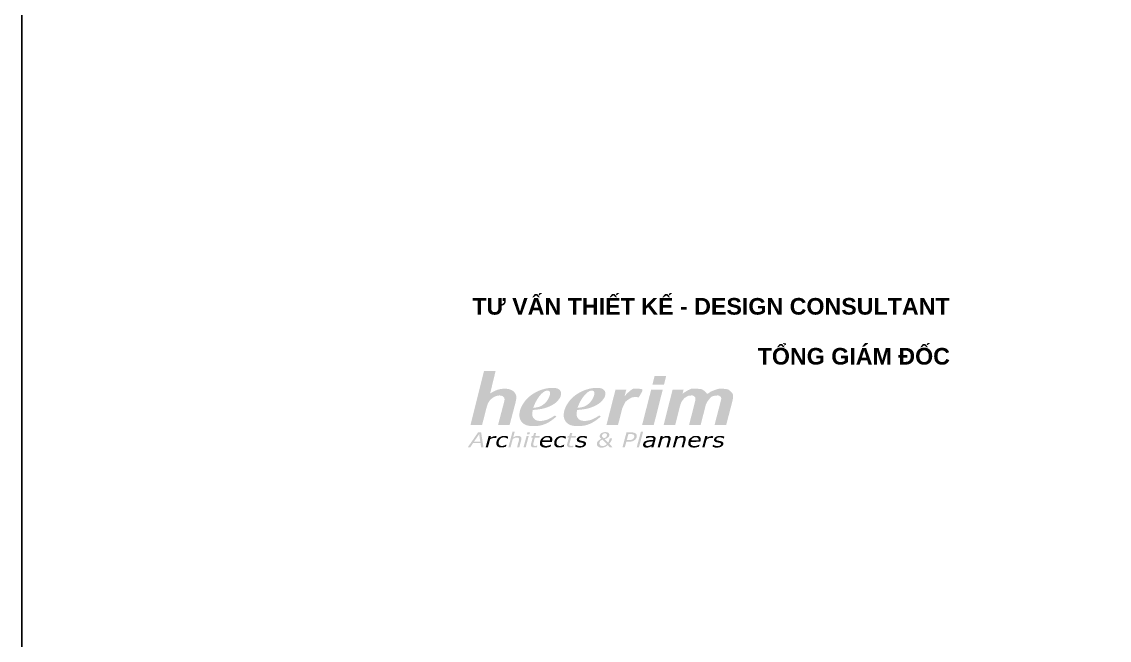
# Model space of a CAD drawing. Header units: millimetres. Extents: x 0 to 2525, y 0 to 595.
# Drawn here: x 854.7 to 1116.3, y 148.8 to 297.6 of the extents above; entities that cross this region are included whole.
import ezdxf
from ezdxf.enums import TextEntityAlignment as Align

# ---------------------------------------------------------------- set-up
doc = ezdxf.new("R2010")
doc.units = ezdxf.units.MM
doc.header["$MEASUREMENT"] = 0
doc.layers.get('0').update_dxf_attribs({"color": 8})
for name, color, linetype in [('LINE1', 7, 'Continuous'), ('TABLE', 9, 'Continuous'), ('TABLE1', 9, 'Continuous')]:
    doc.layers.add(name, color=color, linetype=linetype)
doc.styles.get("Standard").update_dxf_attribs({"font": 'arialbd.ttf'})

# ---------------------------------------------------------------- blocks, each defined once
blk = doc.blocks.new('Hr LOGO')
at = {"layer": 'TABLE'}
h = blk.add_hatch(color=256, dxfattribs=at)
edge = h.paths.add_edge_path()
edge.add_spline(control_points=[(21.1, 42.2), (21.1, 42.2), (21.1, 42.2), (21.1, 42.2), (16.9, 25.8), (16.9, 25.8), (16.9, 25.8), (3.4, 25.8), (3.4, 25.8), (3.4, 25.8), (19.2, 89), (19.2, 89), (19.2, 89), (32.7, 89), (32.7, 89), (32.7, 89), (26.3, 62.6), (26.3, 62.6), (29.4, 64.6), (32.2, 66), (34.9, 66.9), (37.6, 67.8), (40.5, 68.2), (43.6, 68.2), (47.7, 68.2), (50.9, 67.3), (53.3, 65.3), (55.7, 63.4), (56.9, 60.8), (56.9, 57.7), (56.8, 56.1), (56.3, 53.5), (55.4, 50), (55.4, 50), (49, 25.8), (49, 25.8), (49, 25.8), (35.5, 25.8), (35.5, 25.8), (35.5, 25.8), (42, 50.5), (42, 50.5), (42.7, 53.1), (43.1, 54.9), (43.1, 55.6), (43.1, 57), (42.6, 58.1), (41.5, 59), (40.5, 59.8), (39, 60.3), (37.2, 60.3), (34.9, 60.3), (32.6, 59.6), (30.5, 58.3), (27.7, 56.6), (25.6, 54.5), (24.2, 52), (23.4, 50.6), (22.4, 47.4), (21.1, 42.2)], knot_values=[0, 0, 0, 0, 0.00005, 0.0001, 1, 1, 1, 2, 2, 2, 3, 3, 3, 4, 4, 4, 5, 5, 5, 6, 6, 6, 7, 7, 7, 8, 8, 8, 9, 9, 9, 10, 10, 10, 11, 11, 11, 12, 12, 12, 13, 13, 13, 14, 14, 14, 15, 15, 15, 16, 16, 16, 17, 17, 17, 18, 18, 18, 19, 19, 19, 19], degree=3, periodic=0)
h = blk.add_hatch(color=256, dxfattribs=at)
edge = h.paths.add_edge_path()
edge.add_spline(control_points=[(229.1, 72.8), (229.1, 72.8), (229.1, 72.8), (229.1, 72.8), (229.1, 72.8), (215.6, 72.8), (215.6, 72.8), (215.6, 72.8), (218.2, 83), (218.2, 83), (218.2, 83), (231.7, 83), (231.7, 83), (231.7, 83), (229.1, 72.8)], knot_values=[0, 0, 0, 0, 0.00005, 0.0001, 1, 1, 1, 2, 2, 2, 3, 3, 3, 4, 4, 4, 4], degree=3, periodic=0)
edge = h.paths.add_edge_path()
edge.add_spline(control_points=[(217.2, 25.8), (217.2, 25.8), (217.2, 25.8), (217.2, 25.8), (217.2, 25.8), (203.6, 25.8), (203.6, 25.8), (203.6, 25.8), (214.2, 67.2), (214.2, 67.2), (214.2, 67.2), (227.7, 67.2), (227.7, 67.2), (227.7, 67.2), (217.2, 25.8)], knot_values=[0, 0, 0, 0, 0.00005, 0.0001, 1, 1, 1, 2, 2, 2, 3, 3, 3, 4, 4, 4, 4], degree=3, periodic=0)
h = blk.add_hatch(color=256, dxfattribs=at)
edge = h.paths.add_edge_path(flags=16)
edge.add_spline(control_points=[(93.1, 66), (93.1, 66), (93.1, 66), (91.3, 66), (89.2, 65), (86.9, 62.9), (82.8, 59.1), (79.3, 53.4), (76.5, 45.8), (79.9, 46.2), (82.5, 46.7), (84.3, 47.4), (86.1, 48.1), (87.9, 49.3), (89.7, 50.8), (91.5, 52.3), (93, 54.3), (94.3, 56.7), (95.6, 59), (96.2, 61.2), (96.2, 63.2), (96.2, 64.1), (95.9, 64.8), (95.3, 65.3), (94.8, 65.8), (94, 66), (93.1, 66)], knot_values=[0, 0, 0, 0, 0.00005, 0.0001, 1, 1, 1, 2, 2, 2, 3, 3, 3, 4, 4, 4, 5, 5, 5, 6, 6, 6, 7, 7, 7, 8, 8, 8, 8], degree=3, periodic=0)
edge = h.paths.add_edge_path()
edge.add_spline(control_points=[(87.2, 44.8), (87.2, 44.8), (87.2, 44.8), (84.4, 44.2), (80.7, 43.7), (76, 43.4), (75.7, 41.4), (75.5, 39.7), (75.5, 38.4), (75.5, 36), (76.3, 34.2), (78, 32.7), (79.6, 31.3), (81.8, 30.6), (84.6, 30.6), (87.3, 30.6), (89.9, 31.1), (92.6, 32), (95.3, 33), (98.4, 34.6), (101.9, 37), (101.9, 37), (103.6, 35.8), (103.6, 35.8), (99.3, 31.8), (95, 28.9), (90.9, 27.2), (86.8, 25.4), (82.2, 24.5), (77.2, 24.5), (70.9, 24.5), (66.5, 25.8), (64.1, 28.3), (61.7, 30.8), (60.4, 33.7), (60.4, 36.9), (60.4, 42.1), (62.2, 47.2), (65.9, 52.3), (69.5, 57.4), (74.4, 61.5), (80.6, 64.6), (86.9, 67.7), (93.2, 69.2), (99.4, 69.2), (102.6, 69.2), (105, 68.6), (106.7, 67.4), (108.3, 66.1), (109.1, 64.5), (109.1, 62.6), (109.1, 60.4), (108.3, 58.1), (106.7, 56), (104.5, 53), (101.7, 50.7), (98.4, 48.9), (95, 47.1), (91.3, 45.7), (87.2, 44.8)], knot_values=[0, 0, 0, 0, 0.00005, 0.0001, 1, 1, 1, 2, 2, 2, 3, 3, 3, 4, 4, 4, 5, 5, 5, 6, 6, 6, 7, 7, 7, 8, 8, 8, 9, 9, 9, 10, 10, 10, 11, 11, 11, 12, 12, 12, 13, 13, 13, 14, 14, 14, 15, 15, 15, 16, 16, 16, 17, 17, 17, 18, 18, 18, 19, 19, 19, 19], degree=3, periodic=0)
h = blk.add_hatch(color=256, dxfattribs=at)
edge = h.paths.add_edge_path(flags=16)
edge.add_spline(control_points=[(144.8, 66), (144.8, 66), (144.8, 66), (143, 66), (141, 65), (138.7, 62.9), (134.5, 59.1), (131, 53.4), (128.2, 45.8), (131.6, 46.2), (134.2, 46.7), (136, 47.4), (137.9, 48.1), (139.7, 49.3), (141.4, 50.8), (143.2, 52.3), (144.7, 54.3), (146, 56.7), (147.3, 59), (148, 61.2), (148, 63.2), (148, 64.1), (147.7, 64.8), (147.1, 65.3), (146.5, 65.8), (145.7, 66), (144.8, 66)], knot_values=[0, 0, 0, 0, 0.00005, 0.0001, 1, 1, 1, 2, 2, 2, 3, 3, 3, 4, 4, 4, 5, 5, 5, 6, 6, 6, 7, 7, 7, 8, 8, 8, 8], degree=3, periodic=0)
edge = h.paths.add_edge_path()
edge.add_spline(control_points=[(138.9, 44.8), (138.9, 44.8), (138.9, 44.8), (136.1, 44.2), (132.4, 43.7), (127.7, 43.4), (127.4, 41.4), (127.2, 39.7), (127.2, 38.4), (127.2, 36), (128, 34.2), (129.7, 32.7), (131.3, 31.3), (133.5, 30.6), (136.3, 30.6), (139, 30.6), (141.7, 31.1), (144.3, 32), (147, 33), (150.1, 34.6), (153.7, 37), (153.7, 37), (155.4, 35.8), (155.4, 35.8), (151, 31.8), (146.7, 28.9), (142.6, 27.2), (138.5, 25.4), (133.9, 24.5), (128.9, 24.5), (122.6, 24.5), (118.2, 25.8), (115.8, 28.3), (113.4, 30.8), (112.1, 33.7), (112.1, 36.9), (112.1, 42.1), (114, 47.2), (117.6, 52.3), (121.2, 57.4), (126.1, 61.5), (132.4, 64.6), (138.6, 67.7), (144.9, 69.2), (151.2, 69.2), (154.3, 69.2), (156.7, 68.6), (158.4, 67.4), (160, 66.1), (160.8, 64.5), (160.8, 62.6), (160.8, 60.4), (160, 58.1), (158.4, 56), (156.2, 53), (153.5, 50.7), (150.1, 48.9), (146.8, 47.1), (143, 45.7), (138.9, 44.8)], knot_values=[0, 0, 0, 0, 0.00005, 0.0001, 1, 1, 1, 2, 2, 2, 3, 3, 3, 4, 4, 4, 5, 5, 5, 6, 6, 6, 7, 7, 7, 8, 8, 8, 9, 9, 9, 10, 10, 10, 11, 11, 11, 12, 12, 12, 13, 13, 13, 14, 14, 14, 15, 15, 15, 16, 16, 16, 17, 17, 17, 18, 18, 18, 19, 19, 19, 19], degree=3, periodic=0)
h = blk.add_hatch(color=256, dxfattribs=at)
edge = h.paths.add_edge_path()
edge.add_spline(control_points=[(183.2, 59.4), (183.2, 59.4), (183.2, 59.4), (183.2, 59.4), (188, 65.3), (193.1, 68.2), (198.6, 68.2), (200.5, 68.2), (202.6, 67.8), (204.9, 67), (204.9, 67), (199.6, 57.9), (199.6, 57.9), (198.4, 58.3), (197.1, 58.5), (195.7, 58.5), (193.3, 58.5), (191, 57.7), (188.5, 56.3), (186.1, 54.8), (184.2, 52.9), (182.9, 50.4), (181.5, 48), (180.1, 44.1), (178.8, 38.8), (178.8, 38.8), (175.5, 25.8), (175.5, 25.8), (175.5, 25.8), (162, 25.8), (162, 25.8), (162, 25.8), (172.6, 67.2), (172.6, 67.2), (172.6, 67.2), (185.2, 67.2), (185.2, 67.2), (185.2, 67.2), (183.2, 59.4)], knot_values=[0, 0, 0, 0, 0.00005, 0.0001, 1, 1, 1, 2, 2, 2, 3, 3, 3, 4, 4, 4, 5, 5, 5, 6, 6, 6, 7, 7, 7, 8, 8, 8, 9, 9, 9, 10, 10, 10, 11, 11, 11, 12, 12, 12, 12], degree=3, periodic=0)
h = blk.add_hatch(color=256, dxfattribs=at)
edge = h.paths.add_edge_path()
edge.add_spline(control_points=[(273.3, 67.6), (273.3, 67.6), (273.3, 67.6), (275.4, 66.3), (277.4, 65), (278.7, 63.2), (279.3, 60.9), (281, 63), (283.5, 64.7), (286.8, 66.1), (290.1, 67.5), (293.5, 68.2), (297, 68.2), (301, 68.2), (304.1, 67.3), (306.4, 65.6), (308.6, 63.8), (309.7, 61.4), (309.7, 58.5), (309.7, 57.1), (309.2, 54.6), (308.3, 51.1), (308.3, 51.1), (301.7, 25.8), (301.7, 25.8), (301.7, 25.8), (288.1, 25.8), (288.1, 25.8), (288.1, 25.8), (294.7, 51.1), (294.7, 51.1), (295.5, 54.3), (295.9, 56.1), (296, 56.5), (296, 57.7), (295.5, 58.6), (294.7, 59.2), (293.8, 59.9), (292.6, 60.3), (290.9, 60.3), (287.5, 60.3), (284.4, 58.8), (281.7, 55.8), (279.7, 53.7), (278.1, 50), (276.7, 44.6), (276.7, 44.6), (271.9, 25.8), (271.9, 25.8), (271.9, 25.8), (258.4, 25.8), (258.4, 25.8), (258.4, 25.8), (264.8, 50.9), (264.8, 50.9), (265.5, 53.8), (265.9, 55.6), (265.9, 56.5), (265.9, 57.6), (265.4, 58.5), (264.5, 59.2), (263.6, 59.9), (262.4, 60.3), (260.8, 60.3), (259.3, 60.3), (257.7, 59.9), (256.2, 59.2), (254.6, 58.4), (253.2, 57.4), (252, 56.1), (250.8, 54.9), (249.8, 53.2), (248.9, 51.2), (248.5, 50.3), (247.9, 48.2), (247.1, 44.9), (247.1, 44.9), (242.2, 25.8), (242.2, 25.8), (242.2, 25.8), (228.7, 25.8), (228.7, 25.8), (228.7, 25.8), (239.2, 67.2), (239.2, 67.2), (239.2, 67.2), (252, 67.2), (252, 67.2), (252, 67.2), (250.8, 62.3), (250.8, 62.3), (255.8, 66.3), (261.1, 68.2), (266.6, 68.2), (270.4, 68.2), (273.3, 67.6)], knot_values=[0, 0, 0, 0, 0.00005, 0.0001, 1, 1, 1, 2, 2, 2, 3, 3, 3, 4, 4, 4, 5, 5, 5, 6, 6, 6, 7, 7, 7, 8, 8, 8, 9, 9, 9, 10, 10, 10, 11, 11, 11, 12, 12, 12, 13, 13, 13, 14, 14, 14, 15, 15, 15, 16, 16, 16, 17, 17, 17, 18, 18, 18, 19, 19, 19, 20, 20, 20, 21, 21, 21, 22, 22, 22, 23, 23, 23, 24, 24, 24, 25, 25, 25, 26, 26, 26, 27, 27, 27, 28, 28, 28, 29, 29, 29, 30, 30, 30, 31, 31, 31, 31], degree=3, periodic=0)
h = blk.add_hatch(color=256, dxfattribs=at)
edge = h.paths.add_edge_path(flags=16)
edge.add_spline(control_points=[(14.8, 6.6), (14.8, 6.6), (14.8, 6.6), (14.8, 6.6), (14.8, 6.6), (13.5, 15.2), (13.5, 15.2), (13.5, 15.2), (7.6, 6.6), (7.6, 6.6), (7.6, 6.6), (14.8, 6.6)], knot_values=[0, 0, 0, 0, 0.00005, 0.0001, 1, 1, 1, 2, 2, 2, 3, 3, 3, 3], degree=3, periodic=0)
edge = h.paths.add_edge_path()
edge.add_spline(control_points=[(15.8, 17.2), (15.8, 17.2), (15.8, 17.2), (15.8, 17.2), (15.8, 17.2), (18.5, -0.2), (18.5, -0.2), (18.5, -0.2), (15.8, -0.2), (15.8, -0.2), (15.8, -0.2), (15.1, 4.7), (15.1, 4.7), (15.1, 4.7), (6.3, 4.7), (6.3, 4.7), (6.3, 4.7), (3, -0.2), (3, -0.2), (3, -0.2), (0.2, -0.2), (0.2, -0.2), (0.2, -0.2), (12.2, 17.2), (12.2, 17.2), (12.2, 17.2), (15.8, 17.2)], knot_values=[0, 0, 0, 0, 0.00005, 0.0001, 1, 1, 1, 2, 2, 2, 3, 3, 3, 4, 4, 4, 5, 5, 5, 6, 6, 6, 7, 7, 7, 8, 8, 8, 8], degree=3, periodic=0)
h = blk.add_hatch(color=256, dxfattribs=at)
edge = h.paths.add_edge_path()
edge.add_spline(control_points=[(32.3, 10.7), (32.3, 10.7), (32.3, 10.7), (31.9, 10.8), (31.6, 10.8), (31.1, 10.8), (30.3, 10.8), (29.4, 10.6), (28.6, 10.3), (27.7, 10), (26.9, 9.6), (26.2, 9.1), (26.2, 9.1), (23.7, -0.2), (23.7, -0.2), (23.7, -0.2), (21.1, -0.2), (21.1, -0.2), (21.1, -0.2), (24.6, 12.9), (24.6, 12.9), (24.6, 12.9), (27.2, 12.9), (27.2, 12.9), (27.2, 12.9), (26.7, 11), (26.7, 11), (27.9, 11.7), (28.9, 12.2), (29.7, 12.4), (30.6, 12.7), (31.4, 12.9), (32.2, 12.9), (32.6, 12.9), (32.9, 12.9), (33.1, 12.8), (33.3, 12.8), (33.6, 12.8), (34, 12.7), (34, 12.7), (33.4, 10.6), (33.4, 10.6), (33.4, 10.6), (33.3, 10.6), (33.3, 10.6), (32.9, 10.6), (32.6, 10.7), (32.3, 10.7)], knot_values=[0, 0, 0, 0, 0.00005, 0.0001, 1, 1, 1, 2, 2, 2, 3, 3, 3, 4, 4, 4, 5, 5, 5, 6, 6, 6, 7, 7, 7, 8, 8, 8, 9, 9, 9, 10, 10, 10, 11, 11, 11, 12, 12, 12, 13, 13, 13, 14, 14, 14, 15, 15, 15, 15], degree=3, periodic=0)
h = blk.add_hatch(color=256, dxfattribs=at)
edge = h.paths.add_edge_path()
edge.add_spline(control_points=[(44.8, 0.7), (44.8, 0.7), (44.8, 0.7), (44, 0.4), (43.2, 0.1), (42.3, -0.1), (41.4, -0.3), (40.6, -0.4), (39.6, -0.4), (38.7, -0.4), (37.8, -0.4), (37.1, -0.2), (36.4, 0), (35.7, 0.3), (35.2, 0.8), (34.6, 1.2), (34.2, 1.7), (33.9, 2.3), (33.6, 2.9), (33.5, 3.6), (33.5, 4.4), (33.5, 5.7), (33.7, 6.8), (34.2, 7.9), (34.6, 8.9), (35.2, 9.9), (36, 10.7), (36.8, 11.4), (37.8, 12), (39, 12.5), (40.1, 12.9), (41.4, 13.2), (42.7, 13.2), (43.6, 13.2), (44.4, 13.1), (45.2, 12.9), (46, 12.7), (46.7, 12.4), (47.3, 12.1), (47.3, 12.1), (46.8, 9.8), (46.8, 9.8), (46.8, 9.8), (46.6, 9.8), (46.6, 9.8), (46.4, 9.9), (46.2, 10), (45.9, 10.2), (45.6, 10.4), (45.3, 10.6), (45, 10.8), (44.6, 10.9), (44.2, 11.1), (43.7, 11.2), (43.3, 11.3), (42.7, 11.4), (42.2, 11.4), (40.4, 11.4), (39, 10.7), (37.9, 9.4), (36.7, 8.2), (36.2, 6.6), (36.2, 4.8), (36.2, 3.7), (36.5, 2.9), (37.2, 2.3), (37.8, 1.7), (38.8, 1.4), (40, 1.4), (40.6, 1.4), (41.1, 1.5), (41.7, 1.6), (42.3, 1.7), (42.8, 1.9), (43.2, 2.1), (43.6, 2.2), (44, 2.4), (44.4, 2.6), (44.8, 2.8), (45.1, 3), (45.2, 3.1), (45.2, 3.1), (45.4, 3.1), (45.4, 3.1), (45.4, 3.1), (44.8, 0.7), (44.8, 0.7)], knot_values=[0, 0, 0, 0, 0.00005, 0.0001, 1, 1, 1, 2, 2, 2, 3, 3, 3, 4, 4, 4, 5, 5, 5, 6, 6, 6, 7, 7, 7, 8, 8, 8, 9, 9, 9, 10, 10, 10, 11, 11, 11, 12, 12, 12, 13, 13, 13, 14, 14, 14, 15, 15, 15, 16, 16, 16, 17, 17, 17, 18, 18, 18, 19, 19, 19, 20, 20, 20, 21, 21, 21, 22, 22, 22, 23, 23, 23, 24, 24, 24, 25, 25, 25, 26, 26, 26, 27, 27, 27, 28, 28, 28, 28], degree=3, periodic=0)
h = blk.add_hatch(color=256, dxfattribs=at)
edge = h.paths.add_edge_path()
edge.add_spline(control_points=[(62.6, 8.3), (62.6, 8.3), (62.6, 8.3), (62.6, 8.3), (60.3, -0.2), (60.3, -0.2), (60.3, -0.2), (57.7, -0.2), (57.7, -0.2), (57.7, -0.2), (59.7, 7.3), (59.7, 7.3), (59.9, 7.7), (59.9, 8), (60, 8.4), (60.1, 8.6), (60.1, 9), (60.1, 9.3), (60.1, 9.9), (59.9, 10.4), (59.5, 10.8), (59.1, 11.1), (58.5, 11.2), (57.5, 11.2), (56.8, 11.2), (56, 11.1), (55.2, 10.8), (54.3, 10.4), (53.5, 10), (52.7, 9.6), (52.7, 9.6), (50.1, -0.2), (50.1, -0.2), (50.1, -0.2), (47.6, -0.2), (47.6, -0.2), (47.6, -0.2), (52.4, 18), (52.4, 18), (52.4, 18), (55, 18), (55, 18), (55, 18), (53.2, 11.4), (53.2, 11.4), (54.2, 12), (55.1, 12.5), (56, 12.8), (56.8, 13.1), (57.7, 13.2), (58.6, 13.2), (59.9, 13.2), (61, 13), (61.7, 12.4), (62.5, 11.8), (62.8, 11), (62.8, 9.9), (62.8, 9.7), (62.8, 9.5), (62.7, 9.1), (62.7, 8.8), (62.7, 8.6), (62.6, 8.3)], knot_values=[0, 0, 0, 0, 0.00005, 0.0001, 1, 1, 1, 2, 2, 2, 3, 3, 3, 4, 4, 4, 5, 5, 5, 6, 6, 6, 7, 7, 7, 8, 8, 8, 9, 9, 9, 10, 10, 10, 11, 11, 11, 12, 12, 12, 13, 13, 13, 14, 14, 14, 15, 15, 15, 16, 16, 16, 17, 17, 17, 18, 18, 18, 19, 19, 19, 20, 20, 20, 20], degree=3, periodic=0)
h = blk.add_hatch(color=256, dxfattribs=at)
edge = h.paths.add_edge_path()
edge.add_spline(control_points=[(69.2, 15), (69.2, 15), (69.2, 15), (69.2, 15), (69.8, 17.3), (69.8, 17.3), (69.8, 17.3), (72.7, 17.3), (72.7, 17.3), (72.7, 17.3), (72.1, 15), (72.1, 15), (72.1, 15), (69.2, 15), (69.2, 15)], knot_values=[0, 0, 0, 0, 0.00005, 0.0001, 1, 1, 1, 2, 2, 2, 3, 3, 3, 4, 4, 4, 4], degree=3, periodic=0)
edge = h.paths.add_edge_path()
edge.add_spline(control_points=[(65.2, -0.2), (65.2, -0.2), (65.2, -0.2), (65.2, -0.2), (68.8, 12.9), (68.8, 12.9), (68.8, 12.9), (71.3, 12.9), (71.3, 12.9), (71.3, 12.9), (67.8, -0.2), (67.8, -0.2), (67.8, -0.2), (65.2, -0.2), (65.2, -0.2)], knot_values=[0, 0, 0, 0, 0.00005, 0.0001, 1, 1, 1, 2, 2, 2, 3, 3, 3, 4, 4, 4, 4], degree=3, periodic=0)
h = blk.add_hatch(color=256, dxfattribs=at)
edge = h.paths.add_edge_path()
edge.add_spline(control_points=[(74.1, 4.1), (74.1, 4.1), (74.1, 4.1), (74.1, 4.1), (76, 11.1), (76, 11.1), (76, 11.1), (74.3, 11.1), (74.3, 11.1), (74.3, 11.1), (74.7, 12.9), (74.7, 12.9), (74.7, 12.9), (76.5, 12.9), (76.5, 12.9), (76.5, 12.9), (77.5, 16.6), (77.5, 16.6), (77.5, 16.6), (80, 16.6), (80, 16.6), (80, 16.6), (79, 12.9), (79, 12.9), (79, 12.9), (84.3, 12.9), (84.3, 12.9), (84.3, 12.9), (83.8, 11.1), (83.8, 11.1), (83.8, 11.1), (78.5, 11.1), (78.5, 11.1), (78.5, 11.1), (76.9, 5.1), (76.9, 5.1), (76.8, 4.8), (76.8, 4.4), (76.7, 4.1), (76.6, 3.7), (76.6, 3.3), (76.6, 3.1), (76.6, 2.5), (76.7, 2.1), (77.1, 1.8), (77.4, 1.6), (78, 1.4), (78.9, 1.4), (79.3, 1.4), (79.7, 1.5), (80.2, 1.6), (80.8, 1.7), (81.1, 1.8), (81.3, 1.8), (81.3, 1.8), (81.4, 1.8), (81.4, 1.8), (81.4, 1.8), (80.9, -0.1), (80.9, -0.1), (80.4, -0.2), (79.9, -0.2), (79.3, -0.3), (78.8, -0.4), (78.2, -0.4), (77.8, -0.4), (76.5, -0.4), (75.6, -0.2), (74.9, 0.3), (74.2, 0.8), (73.9, 1.5), (73.9, 2.5), (73.9, 2.8), (73.9, 3), (73.9, 3.3), (74, 3.5), (74, 3.8), (74.1, 4.1)], knot_values=[0, 0, 0, 0, 0.00005, 0.0001, 1, 1, 1, 2, 2, 2, 3, 3, 3, 4, 4, 4, 5, 5, 5, 6, 6, 6, 7, 7, 7, 8, 8, 8, 9, 9, 9, 10, 10, 10, 11, 11, 11, 12, 12, 12, 13, 13, 13, 14, 14, 14, 15, 15, 15, 16, 16, 16, 17, 17, 17, 18, 18, 18, 19, 19, 19, 20, 20, 20, 21, 21, 21, 22, 22, 22, 23, 23, 23, 24, 24, 24, 25, 25, 25, 25], degree=3, periodic=0)
h = blk.add_hatch(color=256, dxfattribs=at)
edge = h.paths.add_edge_path(flags=16)
edge.add_spline(control_points=[(89.5, 10.5), (89.5, 10.5), (89.5, 10.5), (88.5, 9.8), (87.9, 8.9), (87.5, 7.8), (87.5, 7.8), (96.2, 7.8), (96.2, 7.8), (96.3, 8), (96.3, 8.2), (96.3, 8.4), (96.3, 8.5), (96.3, 8.7), (96.3, 8.9), (96.3, 9.7), (96.1, 10.3), (95.6, 10.8), (95, 11.3), (94.2, 11.5), (93, 11.5), (91.7, 11.5), (90.5, 11.2), (89.5, 10.5)], knot_values=[0, 0, 0, 0, 0.00005, 0.0001, 1, 1, 1, 2, 2, 2, 3, 3, 3, 4, 4, 4, 5, 5, 5, 6, 6, 6, 7, 7, 7, 7], degree=3, periodic=0)
edge = h.paths.add_edge_path()
edge.add_spline(control_points=[(97.5, 12.1), (97.5, 12.1), (97.5, 12.1), (98.4, 11.4), (98.8, 10.4), (98.8, 9), (98.8, 8.8), (98.8, 8.4), (98.7, 7.9), (98.7, 7.4), (98.5, 6.8), (98.4, 6.2), (98.4, 6.2), (87.1, 6.2), (87.1, 6.2), (87.1, 5.9), (87, 5.7), (87, 5.5), (87, 5.3), (87, 5.1), (87, 4.9), (87, 3.8), (87.4, 2.9), (88.2, 2.3), (88.9, 1.7), (90.1, 1.4), (91.5, 1.4), (92.5, 1.4), (93.5, 1.5), (94.6, 1.9), (95.6, 2.2), (96.5, 2.6), (97.2, 3), (97.2, 3), (97.4, 3), (97.4, 3), (97.4, 3), (96.8, 0.6), (96.8, 0.6), (96.4, 0.5), (96, 0.3), (95.6, 0.2), (95.2, 0.1), (94.8, 0), (94.2, -0.1), (93.6, -0.2), (93.2, -0.3), (92.7, -0.4), (92.3, -0.4), (91.7, -0.5), (91.1, -0.5), (89, -0.5), (87.3, -0.1), (86.1, 0.8), (84.9, 1.6), (84.3, 2.9), (84.3, 4.5), (84.3, 6.9), (85.2, 9), (87, 10.7), (88.7, 12.4), (90.9, 13.2), (93.5, 13.2), (95.2, 13.2), (96.6, 12.9), (97.5, 12.1)], knot_values=[0, 0, 0, 0, 0.00005, 0.0001, 1, 1, 1, 2, 2, 2, 3, 3, 3, 4, 4, 4, 5, 5, 5, 6, 6, 6, 7, 7, 7, 8, 8, 8, 9, 9, 9, 10, 10, 10, 11, 11, 11, 12, 12, 12, 13, 13, 13, 14, 14, 14, 15, 15, 15, 16, 16, 16, 17, 17, 17, 18, 18, 18, 19, 19, 19, 20, 20, 20, 21, 21, 21, 21], degree=3, periodic=0)
h = blk.add_hatch(color=256, dxfattribs=at)
edge = h.paths.add_edge_path()
edge.add_spline(control_points=[(112.3, 0.7), (112.3, 0.7), (112.3, 0.7), (111.5, 0.4), (110.7, 0.1), (109.8, -0.1), (108.9, -0.3), (108, -0.4), (107.1, -0.4), (106.2, -0.4), (105.3, -0.4), (104.6, -0.2), (103.8, 0), (103.2, 0.3), (102.6, 0.8), (102.1, 1.2), (101.7, 1.7), (101.4, 2.3), (101.1, 2.9), (101, 3.6), (101, 4.4), (101, 5.7), (101.2, 6.8), (101.6, 7.9), (102.1, 8.9), (102.7, 9.9), (103.5, 10.7), (104.3, 11.4), (105.3, 12), (106.4, 12.5), (107.6, 12.9), (108.9, 13.2), (110.2, 13.2), (111.1, 13.2), (111.9, 13.1), (112.7, 12.9), (113.5, 12.7), (114.2, 12.4), (114.8, 12.1), (114.8, 12.1), (114.2, 9.8), (114.2, 9.8), (114.2, 9.8), (114.1, 9.8), (114.1, 9.8), (113.9, 9.9), (113.7, 10), (113.4, 10.2), (113.1, 10.4), (112.8, 10.6), (112.4, 10.8), (112.1, 10.9), (111.6, 11.1), (111.2, 11.2), (110.7, 11.3), (110.2, 11.4), (109.6, 11.4), (107.9, 11.4), (106.5, 10.7), (105.3, 9.4), (104.2, 8.2), (103.7, 6.6), (103.7, 4.8), (103.7, 3.7), (104, 2.9), (104.7, 2.3), (105.3, 1.7), (106.3, 1.4), (107.5, 1.4), (108, 1.4), (108.6, 1.5), (109.2, 1.6), (109.7, 1.7), (110.2, 1.9), (110.6, 2.1), (111.1, 2.2), (111.5, 2.4), (111.9, 2.6), (112.3, 2.8), (112.5, 3), (112.7, 3.1), (112.7, 3.1), (112.8, 3.1), (112.8, 3.1), (112.8, 3.1), (112.3, 0.7), (112.3, 0.7)], knot_values=[0, 0, 0, 0, 0.00005, 0.0001, 1, 1, 1, 2, 2, 2, 3, 3, 3, 4, 4, 4, 5, 5, 5, 6, 6, 6, 7, 7, 7, 8, 8, 8, 9, 9, 9, 10, 10, 10, 11, 11, 11, 12, 12, 12, 13, 13, 13, 14, 14, 14, 15, 15, 15, 16, 16, 16, 17, 17, 17, 18, 18, 18, 19, 19, 19, 20, 20, 20, 21, 21, 21, 22, 22, 22, 23, 23, 23, 24, 24, 24, 25, 25, 25, 26, 26, 26, 27, 27, 27, 28, 28, 28, 28], degree=3, periodic=0)
h = blk.add_hatch(color=256, dxfattribs=at)
edge = h.paths.add_edge_path()
edge.add_spline(control_points=[(116.3, 4.1), (116.3, 4.1), (116.3, 4.1), (116.3, 4.1), (118.2, 11.1), (118.2, 11.1), (118.2, 11.1), (116.4, 11.1), (116.4, 11.1), (116.4, 11.1), (116.9, 12.9), (116.9, 12.9), (116.9, 12.9), (118.6, 12.9), (118.6, 12.9), (118.6, 12.9), (119.6, 16.6), (119.6, 16.6), (119.6, 16.6), (122.2, 16.6), (122.2, 16.6), (122.2, 16.6), (121.2, 12.9), (121.2, 12.9), (121.2, 12.9), (126.5, 12.9), (126.5, 12.9), (126.5, 12.9), (126, 11.1), (126, 11.1), (126, 11.1), (120.7, 11.1), (120.7, 11.1), (120.7, 11.1), (119.1, 5.1), (119.1, 5.1), (119, 4.8), (118.9, 4.4), (118.8, 4.1), (118.8, 3.7), (118.7, 3.3), (118.7, 3.1), (118.7, 2.5), (118.9, 2.1), (119.2, 1.8), (119.6, 1.6), (120.2, 1.4), (121.1, 1.4), (121.5, 1.4), (121.9, 1.5), (122.4, 1.6), (122.9, 1.7), (123.3, 1.8), (123.4, 1.8), (123.4, 1.8), (123.6, 1.8), (123.6, 1.8), (123.6, 1.8), (123.1, -0.1), (123.1, -0.1), (122.6, -0.2), (122.1, -0.2), (121.5, -0.3), (120.9, -0.4), (120.4, -0.4), (120, -0.4), (118.7, -0.4), (117.7, -0.2), (117.1, 0.3), (116.4, 0.8), (116, 1.5), (116, 2.5), (116, 2.8), (116.1, 3), (116.1, 3.3), (116.1, 3.5), (116.2, 3.8), (116.3, 4.1)], knot_values=[0, 0, 0, 0, 0.00005, 0.0001, 1, 1, 1, 2, 2, 2, 3, 3, 3, 4, 4, 4, 5, 5, 5, 6, 6, 6, 7, 7, 7, 8, 8, 8, 9, 9, 9, 10, 10, 10, 11, 11, 11, 12, 12, 12, 13, 13, 13, 14, 14, 14, 15, 15, 15, 16, 16, 16, 17, 17, 17, 18, 18, 18, 19, 19, 19, 20, 20, 20, 21, 21, 21, 22, 22, 22, 23, 23, 23, 24, 24, 24, 25, 25, 25, 25], degree=3, periodic=0)
h = blk.add_hatch(color=256, dxfattribs=at)
edge = h.paths.add_edge_path()
edge.add_spline(control_points=[(139.4, 12.2), (139.4, 12.2), (139.4, 12.2), (139.4, 12.2), (138.8, 9.9), (138.8, 9.9), (138.8, 9.9), (138.7, 9.9), (138.7, 9.9), (138.6, 10), (138.3, 10.2), (138, 10.3), (137.7, 10.5), (137.4, 10.7), (136.9, 10.9), (136.5, 11), (136.1, 11.2), (135.5, 11.3), (135, 11.4), (134.5, 11.4), (133.9, 11.4), (132.8, 11.4), (131.8, 11.2), (131.1, 10.8), (130.4, 10.4), (130.1, 9.8), (130.1, 9.1), (130.1, 8.7), (130.2, 8.4), (130.6, 8.2), (130.9, 7.9), (131.4, 7.7), (132.2, 7.5), (132.6, 7.4), (133.1, 7.4), (133.6, 7.3), (134.1, 7.2), (134.5, 7.1), (135, 7), (136, 6.8), (136.8, 6.4), (137.4, 6), (137.9, 5.5), (138.2, 4.9), (138.2, 4.2), (138.2, 3.6), (138, 3), (137.7, 2.4), (137.3, 1.8), (136.9, 1.3), (136.2, 0.9), (135.6, 0.5), (134.8, 0.1), (133.9, -0.1), (133, -0.4), (131.9, -0.5), (130.8, -0.5), (129.7, -0.5), (128.6, -0.4), (127.7, -0.1), (126.9, 0.1), (126.1, 0.4), (125.5, 0.7), (125.5, 0.7), (126.1, 3), (126.1, 3), (126.1, 3), (126.2, 3), (126.2, 3), (126.4, 2.9), (126.7, 2.7), (126.9, 2.5), (127.3, 2.3), (127.6, 2.1), (128.1, 1.9), (128.5, 1.7), (129, 1.6), (129.6, 1.5), (130.1, 1.3), (130.7, 1.3), (131.3, 1.3), (132.6, 1.3), (133.6, 1.5), (134.4, 1.9), (135.1, 2.3), (135.4, 2.9), (135.4, 3.7), (135.4, 4.1), (135.3, 4.4), (134.9, 4.6), (134.5, 4.9), (134, 5), (133.3, 5.2), (132.9, 5.2), (132.5, 5.3), (132, 5.4), (131.5, 5.5), (131, 5.6), (130.5, 5.7), (129.4, 6), (128.6, 6.3), (128.1, 6.8), (127.6, 7.3), (127.4, 7.9), (127.4, 8.6), (127.4, 9.2), (127.5, 9.8), (127.8, 10.3), (128.1, 10.8), (128.6, 11.3), (129.2, 11.8), (129.8, 12.2), (130.5, 12.5), (131.4, 12.8), (132.3, 13), (133.3, 13.2), (134.4, 13.2), (135.3, 13.2), (136.3, 13.1), (137.2, 12.9), (138.1, 12.7), (138.8, 12.5), (139.4, 12.2)], knot_values=[0, 0, 0, 0, 0.00005, 0.0001, 1, 1, 1, 2, 2, 2, 3, 3, 3, 4, 4, 4, 5, 5, 5, 6, 6, 6, 7, 7, 7, 8, 8, 8, 9, 9, 9, 10, 10, 10, 11, 11, 11, 12, 12, 12, 13, 13, 13, 14, 14, 14, 15, 15, 15, 16, 16, 16, 17, 17, 17, 18, 18, 18, 19, 19, 19, 20, 20, 20, 21, 21, 21, 22, 22, 22, 23, 23, 23, 24, 24, 24, 25, 25, 25, 26, 26, 26, 27, 27, 27, 28, 28, 28, 29, 29, 29, 30, 30, 30, 31, 31, 31, 32, 32, 32, 33, 33, 33, 34, 34, 34, 35, 35, 35, 36, 36, 36, 37, 37, 37, 38, 38, 38, 39, 39, 39, 40, 40, 40, 40], degree=3, periodic=0)
h = blk.add_hatch(color=256, dxfattribs=at)
edge = h.paths.add_edge_path(flags=16)
edge.add_spline(control_points=[(162.6, 14.2), (162.6, 14.2), (162.6, 14.2), (162.6, 14.8), (162.3, 15.3), (161.8, 15.7), (161.4, 16), (160.8, 16.2), (160.2, 16.2), (159.2, 16.2), (158.4, 15.9), (157.8, 15.3), (157.2, 14.7), (156.8, 14), (156.8, 13.2), (156.8, 12.8), (157, 12.3), (157.3, 11.9), (157.6, 11.5), (158.1, 11), (158.8, 10.4), (159.6, 10.6), (160.2, 10.9), (160.7, 11.1), (161.2, 11.4), (161.5, 11.7), (161.8, 12.1), (162.1, 12.4), (162.3, 12.7), (162.4, 13.1), (162.5, 13.5), (162.6, 13.8), (162.6, 14.2)], knot_values=[0, 0, 0, 0, 0.00005, 0.0001, 1, 1, 1, 2, 2, 2, 3, 3, 3, 4, 4, 4, 5, 5, 5, 6, 6, 6, 7, 7, 7, 8, 8, 8, 9, 9, 9, 10, 10, 10, 10], degree=3, periodic=0)
edge = h.paths.add_edge_path(flags=16)
edge.add_spline(control_points=[(153.8, 4.4), (153.8, 4.4), (153.8, 4.4), (153.8, 3.5), (154.1, 2.7), (154.7, 2.2), (155.4, 1.6), (156.3, 1.3), (157.5, 1.3), (158.4, 1.3), (159.2, 1.5), (160.1, 1.8), (160.9, 2.2), (161.8, 2.7), (162.5, 3.5), (162.5, 3.5), (157.3, 8.9), (157.3, 8.9), (157.1, 8.8), (156.7, 8.6), (156.3, 8.3), (155.8, 8), (155.4, 7.8), (155.1, 7.5), (154.7, 7.1), (154.4, 6.7), (154.2, 6.2), (153.9, 5.7), (153.8, 5.1), (153.8, 4.4)], knot_values=[0, 0, 0, 0, 0.00005, 0.0001, 1, 1, 1, 2, 2, 2, 3, 3, 3, 4, 4, 4, 5, 5, 5, 6, 6, 6, 7, 7, 7, 8, 8, 8, 9, 9, 9, 9], degree=3, periodic=0)
edge = h.paths.add_edge_path()
edge.add_spline(control_points=[(163.6, 2.4), (163.6, 2.4), (163.6, 2.4), (162.3, 1.3), (161.2, 0.6), (160, 0.1), (158.8, -0.3), (157.6, -0.6), (156.4, -0.6), (154.8, -0.6), (153.4, -0.2), (152.4, 0.6), (151.3, 1.4), (150.8, 2.4), (150.8, 3.6), (150.8, 4.5), (151, 5.2), (151.3, 5.8), (151.6, 6.4), (152, 7), (152.6, 7.5), (153.1, 8), (153.7, 8.4), (154.3, 8.8), (155, 9.2), (155.6, 9.5), (156.2, 9.7), (155.6, 10.2), (155.1, 10.6), (154.7, 11.2), (154.3, 11.7), (154.1, 12.3), (154.1, 12.9), (154.1, 13.5), (154.2, 14), (154.5, 14.5), (154.8, 15), (155.2, 15.6), (155.7, 16.1), (156.3, 16.5), (157, 16.9), (157.8, 17.1), (158.6, 17.4), (159.6, 17.6), (160.6, 17.6), (162.1, 17.6), (163.2, 17.3), (164.1, 16.7), (164.9, 16.1), (165.4, 15.3), (165.4, 14.3), (165.4, 14), (165.3, 13.6), (165.1, 13.1), (165, 12.7), (164.7, 12.2), (164.3, 11.8), (163.9, 11.3), (163.3, 10.9), (162.6, 10.5), (161.9, 10.1), (161, 9.8), (159.8, 9.5), (159.8, 9.5), (164, 5.2), (164, 5.2), (164.4, 5.9), (164.8, 6.6), (165.1, 7.6), (165.4, 8.5), (165.7, 9.4), (165.9, 10.4), (165.9, 10.4), (168.6, 10.4), (168.6, 10.4), (168.6, 10.4), (168.3, 9.3), (168.3, 9.3), (168.1, 8.4), (167.8, 7.5), (167.2, 6.6), (166.7, 5.7), (166, 4.8), (165.2, 4), (165.2, 4), (169.2, -0.2), (169.2, -0.2), (169.2, -0.2), (166, -0.2), (166, -0.2), (166, -0.2), (163.6, 2.4), (163.6, 2.4)], knot_values=[0, 0, 0, 0, 0.00005, 0.0001, 1, 1, 1, 2, 2, 2, 3, 3, 3, 4, 4, 4, 5, 5, 5, 6, 6, 6, 7, 7, 7, 8, 8, 8, 9, 9, 9, 10, 10, 10, 11, 11, 11, 12, 12, 12, 13, 13, 13, 14, 14, 14, 15, 15, 15, 16, 16, 16, 17, 17, 17, 18, 18, 18, 19, 19, 19, 20, 20, 20, 21, 21, 21, 22, 22, 22, 23, 23, 23, 24, 24, 24, 25, 25, 25, 26, 26, 26, 27, 27, 27, 28, 28, 28, 29, 29, 29, 30, 30, 30, 30], degree=3, periodic=0)
h = blk.add_hatch(color=256, dxfattribs=at)
edge = h.paths.add_edge_path(flags=16)
edge.add_spline(control_points=[(190.1, 8.3), (190.1, 8.3), (190.1, 8.3), (190.8, 8.5), (191.5, 8.7), (192.2, 9), (192.7, 9.3), (193.3, 9.8), (193.8, 10.3), (194.1, 10.8), (194.4, 11.4), (194.5, 12), (194.5, 12.6), (194.5, 13), (194.4, 13.4), (194.3, 13.7), (194.1, 14.1), (193.9, 14.4), (193.6, 14.6), (193.2, 14.8), (192.7, 15), (192.2, 15.1), (191.6, 15.2), (190.9, 15.3), (190.1, 15.3), (190.1, 15.3), (187.6, 15.3), (187.6, 15.3), (187.6, 15.3), (185.7, 8.3), (185.7, 8.3), (185.7, 8.3), (188.1, 8.3), (188.1, 8.3), (189.2, 8.3), (190.1, 8.3)], knot_values=[0, 0, 0, 0, 0.00005, 0.0001, 1, 1, 1, 2, 2, 2, 3, 3, 3, 4, 4, 4, 5, 5, 5, 6, 6, 6, 7, 7, 7, 8, 8, 8, 9, 9, 9, 10, 10, 10, 11, 11, 11, 11], degree=3, periodic=0)
edge = h.paths.add_edge_path()
edge.add_spline(control_points=[(190.7, 17.2), (190.7, 17.2), (190.7, 17.2), (190.7, 17.2), (191.9, 17.2), (193, 17.1), (193.8, 16.9), (194.6, 16.7), (195.2, 16.5), (195.8, 16.1), (196.3, 15.8), (196.7, 15.4), (197, 14.8), (197.3, 14.3), (197.4, 13.7), (197.4, 13), (197.4, 12.1), (197.2, 11.2), (196.7, 10.3), (196.2, 9.5), (195.5, 8.7), (194.7, 8.1), (193.8, 7.5), (192.9, 7.1), (191.8, 6.8), (190.8, 6.5), (189.6, 6.3), (188.1, 6.3), (188.1, 6.3), (185.2, 6.3), (185.2, 6.3), (185.2, 6.3), (183.4, -0.2), (183.4, -0.2), (183.4, -0.2), (180.7, -0.2), (180.7, -0.2), (180.7, -0.2), (185.4, 17.2), (185.4, 17.2), (185.4, 17.2), (190.7, 17.2)], knot_values=[0, 0, 0, 0, 0.00005, 0.0001, 1, 1, 1, 2, 2, 2, 3, 3, 3, 4, 4, 4, 5, 5, 5, 6, 6, 6, 7, 7, 7, 8, 8, 8, 9, 9, 9, 10, 10, 10, 11, 11, 11, 12, 12, 12, 13, 13, 13, 13], degree=3, periodic=0)
blk.add_hatch(color=256, dxfattribs=at).paths.add_polyline_path([(204.8, 18), (199.9, -0.2), (197.3, -0.2), (202.2, 18)])
h = blk.add_hatch(color=256, dxfattribs=at)
edge = h.paths.add_edge_path(flags=16)
edge.add_spline(control_points=[(207.7, 2.2), (207.7, 2.2), (207.7, 2.2), (208.1, 1.9), (208.6, 1.6), (209.2, 1.4), (210.2, 1.4), (211, 1.4), (211.8, 1.6), (212.7, 1.9), (213.6, 2.2), (214.4, 2.6), (215.1, 3), (215.1, 3), (216.1, 6.7), (216.1, 6.7), (214.7, 6.6), (213.5, 6.5), (212.4, 6.4), (211.3, 6.3), (210.4, 6.1), (209.7, 5.8), (209, 5.6), (208.4, 5.2), (208, 4.8), (207.6, 4.3), (207.5, 3.8), (207.5, 3.2), (207.5, 2.6), (207.7, 2.2)], knot_values=[0, 0, 0, 0, 0.00005, 0.0001, 1, 1, 1, 2, 2, 2, 3, 3, 3, 4, 4, 4, 5, 5, 5, 6, 6, 6, 7, 7, 7, 8, 8, 8, 9, 9, 9, 9], degree=3, periodic=0)
edge = h.paths.add_edge_path()
edge.add_spline(control_points=[(214.6, 1.2), (214.6, 1.2), (214.6, 1.2), (214.6, 1.2), (214.4, 1.1), (214, 0.9), (213.6, 0.7), (213.2, 0.5), (212.8, 0.2), (212.3, 0.1), (211.9, -0.1), (211.4, -0.2), (210.8, -0.4), (210.2, -0.5), (209.5, -0.6), (208.8, -0.6), (207.6, -0.6), (206.6, -0.2), (205.9, 0.4), (205.1, 1), (204.7, 1.8), (204.7, 2.7), (204.7, 3.8), (205, 4.6), (205.5, 5.4), (206.1, 6.1), (206.8, 6.7), (207.9, 7.1), (208.9, 7.6), (210.1, 7.9), (211.6, 8.1), (213, 8.3), (214.7, 8.4), (216.5, 8.4), (216.6, 8.6), (216.6, 8.9), (216.7, 9), (216.7, 9.2), (216.7, 9.3), (216.7, 9.5), (216.7, 9.9), (216.7, 10.2), (216.5, 10.4), (216.3, 10.7), (216.1, 10.8), (215.8, 11), (215.4, 11.1), (215.1, 11.2), (214.6, 11.3), (214.2, 11.3), (213.8, 11.4), (213.2, 11.4), (212.5, 11.4), (211.6, 11.2), (210.6, 11), (209.6, 10.8), (208.8, 10.6), (208.2, 10.4), (208.2, 10.4), (208, 10.4), (208, 10.4), (208, 10.4), (208.5, 12.6), (208.5, 12.6), (209.1, 12.7), (209.8, 12.8), (210.8, 13), (211.8, 13.1), (212.8, 13.2), (213.7, 13.2), (215.6, 13.2), (217, 12.9), (218, 12.4), (218.9, 11.9), (219.4, 11.1), (219.4, 10), (219.4, 9.8), (219.4, 9.6), (219.3, 9.3), (219.3, 9.1), (219.2, 8.9), (219.2, 8.7), (219.2, 8.7), (216.8, -0.2), (216.8, -0.2), (216.8, -0.2), (214.2, -0.2), (214.2, -0.2), (214.2, -0.2), (214.6, 1.2)], knot_values=[0, 0, 0, 0, 0.00005, 0.0001, 1, 1, 1, 2, 2, 2, 3, 3, 3, 4, 4, 4, 5, 5, 5, 6, 6, 6, 7, 7, 7, 8, 8, 8, 9, 9, 9, 10, 10, 10, 11, 11, 11, 12, 12, 12, 13, 13, 13, 14, 14, 14, 15, 15, 15, 16, 16, 16, 17, 17, 17, 18, 18, 18, 19, 19, 19, 20, 20, 20, 21, 21, 21, 22, 22, 22, 23, 23, 23, 24, 24, 24, 25, 25, 25, 26, 26, 26, 27, 27, 27, 28, 28, 28, 29, 29, 29, 29], degree=3, periodic=0)
h = blk.add_hatch(color=256, dxfattribs=at)
edge = h.paths.add_edge_path()
edge.add_spline(control_points=[(236.8, 8.6), (236.8, 8.6), (236.8, 8.6), (236.7, 8.3), (236.7, 8.3), (234.5, -0.2), (234.5, -0.2), (234.5, -0.2), (231.9, -0.2), (231.9, -0.2), (231.9, -0.2), (233.9, 7.3), (233.9, 7.3), (234, 7.7), (234.1, 8), (234.2, 8.4), (234.2, 8.6), (234.2, 9), (234.2, 9.3), (234.2, 9.9), (234.1, 10.4), (233.7, 10.8), (233.3, 11.1), (232.6, 11.2), (231.6, 11.2), (230.9, 11.2), (230.2, 11.1), (229.3, 10.8), (228.5, 10.4), (227.7, 10), (226.9, 9.6), (226.9, 9.6), (224.3, -0.2), (224.3, -0.2), (224.3, -0.2), (221.7, -0.2), (221.7, -0.2), (221.7, -0.2), (225.2, 12.9), (225.2, 12.9), (225.2, 12.9), (227.8, 12.9), (227.8, 12.9), (227.8, 12.9), (227.4, 11.4), (227.4, 11.4), (228.4, 12), (229.3, 12.4), (230.1, 12.8), (231, 13.1), (231.9, 13.2), (232.8, 13.2), (234.1, 13.2), (235.1, 13), (235.9, 12.4), (236.6, 11.8), (237, 11), (237, 9.9), (237, 9.7), (237, 9.5), (236.9, 9.1), (236.9, 8.8), (236.8, 8.6)], knot_values=[0, 0, 0, 0, 0.00005, 0.0001, 1, 1, 1, 2, 2, 2, 3, 3, 3, 4, 4, 4, 5, 5, 5, 6, 6, 6, 7, 7, 7, 8, 8, 8, 9, 9, 9, 10, 10, 10, 11, 11, 11, 12, 12, 12, 13, 13, 13, 14, 14, 14, 15, 15, 15, 16, 16, 16, 17, 17, 17, 18, 18, 18, 19, 19, 19, 20, 20, 20, 20], degree=3, periodic=0)
h = blk.add_hatch(color=256, dxfattribs=at)
edge = h.paths.add_edge_path()
edge.add_spline(control_points=[(254.5, 8.6), (254.5, 8.6), (254.5, 8.6), (254.4, 8.3), (254.4, 8.3), (252.1, -0.2), (252.1, -0.2), (252.1, -0.2), (249.6, -0.2), (249.6, -0.2), (249.6, -0.2), (251.6, 7.3), (251.6, 7.3), (251.7, 7.7), (251.7, 8), (251.8, 8.4), (251.9, 8.6), (251.9, 9), (251.9, 9.3), (251.9, 9.9), (251.7, 10.4), (251.3, 10.8), (251, 11.1), (250.3, 11.2), (249.3, 11.2), (248.6, 11.2), (247.8, 11.1), (247, 10.8), (246.2, 10.4), (245.4, 10), (244.6, 9.6), (244.6, 9.6), (241.9, -0.2), (241.9, -0.2), (241.9, -0.2), (239.4, -0.2), (239.4, -0.2), (239.4, -0.2), (242.9, 12.9), (242.9, 12.9), (242.9, 12.9), (245.4, 12.9), (245.4, 12.9), (245.4, 12.9), (245.1, 11.4), (245.1, 11.4), (246, 12), (246.9, 12.4), (247.8, 12.8), (248.6, 13.1), (249.5, 13.2), (250.4, 13.2), (251.7, 13.2), (252.8, 13), (253.5, 12.4), (254.3, 11.8), (254.6, 11), (254.6, 9.9), (254.6, 9.7), (254.6, 9.5), (254.6, 9.1), (254.5, 8.8), (254.5, 8.6)], knot_values=[0, 0, 0, 0, 0.00005, 0.0001, 1, 1, 1, 2, 2, 2, 3, 3, 3, 4, 4, 4, 5, 5, 5, 6, 6, 6, 7, 7, 7, 8, 8, 8, 9, 9, 9, 10, 10, 10, 11, 11, 11, 12, 12, 12, 13, 13, 13, 14, 14, 14, 15, 15, 15, 16, 16, 16, 17, 17, 17, 18, 18, 18, 19, 19, 19, 20, 20, 20, 20], degree=3, periodic=0)
h = blk.add_hatch(color=256, dxfattribs=at)
edge = h.paths.add_edge_path(flags=16)
edge.add_spline(control_points=[(263.7, 11.2), (263.7, 11.2), (263.7, 11.2), (262.7, 10.5), (261.7, 9.8), (261, 8.9), (260.7, 7.8), (260.7, 7.8), (269.4, 7.8), (269.4, 7.8), (269.4, 8), (269.5, 8.2), (269.5, 8.4), (269.5, 8.5), (269.5, 8.7), (269.5, 8.9), (269.5, 9.7), (269.2, 10.3), (268.7, 10.8), (268.2, 11.3), (267.3, 11.5), (266.2, 11.5), (264.9, 11.5), (263.7, 11.2)], knot_values=[0, 0, 0, 0, 0.00005, 0.0001, 1, 1, 1, 2, 2, 2, 3, 3, 3, 4, 4, 4, 5, 5, 5, 6, 6, 6, 7, 7, 7, 7], degree=3, periodic=0)
edge = h.paths.add_edge_path()
edge.add_spline(control_points=[(269.7, 12.9), (269.7, 12.9), (269.7, 12.9), (270.6, 12.1), (271.6, 11.4), (272, 10.4), (272, 9), (272, 8.8), (272, 8.4), (271.9, 7.9), (271.8, 7.4), (271.7, 6.8), (271.5, 6.2), (271.5, 6.2), (260.3, 6.2), (260.3, 6.2), (260.3, 5.9), (260.2, 5.7), (260.2, 5.5), (260.2, 5.3), (260.2, 5.1), (260.2, 4.9), (260.2, 3.8), (260.5, 2.9), (261.3, 2.3), (262.1, 1.7), (263.2, 1.4), (264.7, 1.4), (265.7, 1.4), (266.7, 1.5), (267.7, 1.9), (268.8, 2.2), (269.7, 2.6), (270.4, 3), (270.4, 3), (270.5, 3), (270.5, 3), (270.5, 3), (270, 0.6), (270, 0.6), (269.5, 0.5), (269.1, 0.3), (268.8, 0.2), (268.4, 0.1), (267.9, 0), (267.4, -0.1), (266.8, -0.2), (266.3, -0.3), (265.9, -0.4), (265.4, -0.4), (264.9, -0.5), (264.2, -0.5), (262.1, -0.5), (260.5, -0.1), (259.3, 0.8), (258.1, 1.6), (257.5, 2.9), (257.5, 4.5), (257.5, 6.9), (258.4, 9), (260.1, 10.7), (261.9, 12.4), (264.1, 13.2), (266.7, 13.2), (268.4, 13.2), (269.7, 12.9)], knot_values=[0, 0, 0, 0, 0.00005, 0.0001, 1, 1, 1, 2, 2, 2, 3, 3, 3, 4, 4, 4, 5, 5, 5, 6, 6, 6, 7, 7, 7, 8, 8, 8, 9, 9, 9, 10, 10, 10, 11, 11, 11, 12, 12, 12, 13, 13, 13, 14, 14, 14, 15, 15, 15, 16, 16, 16, 17, 17, 17, 18, 18, 18, 19, 19, 19, 20, 20, 20, 21, 21, 21, 21], degree=3, periodic=0)
h = blk.add_hatch(color=256, dxfattribs=at)
edge = h.paths.add_edge_path()
edge.add_spline(control_points=[(285.3, 10.7), (285.3, 10.7), (285.3, 10.7), (284.9, 10.7), (284.6, 10.8), (284.2, 10.8), (283.8, 10.8), (283, 10.8), (282.1, 10.6), (281.3, 10.3), (280.4, 10), (279.6, 9.6), (278.8, 9.1), (278.8, 9.1), (276.4, -0.2), (276.4, -0.2), (276.4, -0.2), (273.8, -0.2), (273.8, -0.2), (273.8, -0.2), (277.3, 12.9), (277.3, 12.9), (277.3, 12.9), (279.9, 12.9), (279.9, 12.9), (279.9, 12.9), (279.4, 11), (279.4, 11), (280.5, 11.7), (281.6, 12.2), (282.4, 12.4), (283.3, 12.7), (284.1, 12.9), (284.8, 12.9), (285.3, 12.9), (285.6, 12.9), (285.8, 12.8), (286, 12.8), (286.3, 12.8), (286.7, 12.7), (286.7, 12.7), (286.1, 10.6), (286.1, 10.6), (286.1, 10.6), (286, 10.6), (286, 10.6), (285.6, 10.6), (285.3, 10.7)], knot_values=[0, 0, 0, 0, 0.00005, 0.0001, 1, 1, 1, 2, 2, 2, 3, 3, 3, 4, 4, 4, 5, 5, 5, 6, 6, 6, 7, 7, 7, 8, 8, 8, 9, 9, 9, 10, 10, 10, 11, 11, 11, 12, 12, 12, 13, 13, 13, 14, 14, 14, 15, 15, 15, 15], degree=3, periodic=0)
h = blk.add_hatch(color=256, dxfattribs=at)
edge = h.paths.add_edge_path()
edge.add_spline(control_points=[(299, 12.5), (299, 12.5), (299, 12.5), (299.6, 12.2), (299.6, 12.2), (299, 9.9), (299, 9.9), (299, 9.9), (298.9, 9.9), (298.9, 9.9), (298.7, 10), (298.5, 10.2), (298.2, 10.3), (297.9, 10.5), (297.5, 10.7), (297.1, 10.9), (296.7, 11), (296.2, 11.2), (295.7, 11.3), (295.2, 11.4), (294.6, 11.4), (294.1, 11.4), (292.9, 11.4), (292, 11.2), (291.3, 10.8), (290.6, 10.4), (290.2, 9.8), (290.2, 9.1), (290.2, 8.7), (290.4, 8.4), (290.7, 8.2), (291.1, 7.9), (291.6, 7.7), (292.4, 7.5), (292.8, 7.4), (293.3, 7.4), (293.7, 7.3), (294.2, 7.2), (294.7, 7.1), (295.2, 7), (296.2, 6.8), (297, 6.4), (297.5, 6), (298.1, 5.5), (298.3, 4.9), (298.3, 4.2), (298.3, 3.6), (298.2, 3), (297.9, 2.4), (297.5, 1.8), (297, 1.3), (296.4, 0.9), (295.8, 0.5), (295, 0.1), (294.1, -0.1), (293.2, -0.4), (292.1, -0.5), (291, -0.5), (289.8, -0.5), (288.8, -0.4), (287.9, -0.1), (287, 0.1), (286.3, 0.4), (285.7, 0.7), (285.7, 0.7), (286.3, 3), (286.3, 3), (286.3, 3), (286.4, 3), (286.4, 3), (286.6, 2.9), (286.8, 2.7), (287.1, 2.5), (287.4, 2.3), (287.8, 2.1), (288.3, 1.9), (288.7, 1.7), (289.2, 1.6), (289.8, 1.5), (290.3, 1.3), (290.9, 1.3), (291.5, 1.3), (292.8, 1.3), (293.8, 1.5), (294.5, 1.9), (295.3, 2.3), (295.6, 2.9), (295.6, 3.7), (295.6, 4.1), (295.5, 4.4), (295.1, 4.6), (294.7, 4.9), (294.2, 5), (293.5, 5.2), (293.1, 5.2), (292.7, 5.3), (292.2, 5.4), (291.7, 5.5), (291.2, 5.6), (290.7, 5.7), (289.6, 6), (288.8, 6.3), (288.3, 6.8), (287.8, 7.3), (287.6, 7.9), (287.6, 8.6), (287.6, 9.2), (287.7, 9.8), (288, 10.3), (288.3, 10.8), (288.8, 11.3), (289.4, 11.8), (290, 12.2), (290.7, 12.5), (291.6, 12.8), (292.5, 13), (293.5, 13.2), (294.6, 13.2), (295.5, 13.2), (296.4, 13.1), (297.4, 12.9), (298.3, 12.7), (299, 12.5)], knot_values=[0, 0, 0, 0, 0.00005, 0.0001, 1, 1, 1, 2, 2, 2, 3, 3, 3, 4, 4, 4, 5, 5, 5, 6, 6, 6, 7, 7, 7, 8, 8, 8, 9, 9, 9, 10, 10, 10, 11, 11, 11, 12, 12, 12, 13, 13, 13, 14, 14, 14, 15, 15, 15, 16, 16, 16, 17, 17, 17, 18, 18, 18, 19, 19, 19, 20, 20, 20, 21, 21, 21, 22, 22, 22, 23, 23, 23, 24, 24, 24, 25, 25, 25, 26, 26, 26, 27, 27, 27, 28, 28, 28, 29, 29, 29, 30, 30, 30, 31, 31, 31, 32, 32, 32, 33, 33, 33, 34, 34, 34, 35, 35, 35, 36, 36, 36, 37, 37, 37, 38, 38, 38, 39, 39, 39, 40, 40, 40, 40], degree=3, periodic=0)

msp = doc.modelspace()

# ---------------------------------------------------------------- linework, layer by layer
msp.add_lwpolyline([(854.68, 582.11), (1670.22, 582.11), (1670.22, 13.05), (854.68, 13.05)], close=True)

# ---------------------------------------------------------------- block references
at = {"layer": 'LINE1', "xscale": 0.2061855670103093, "yscale": 0.2061855670103093, "zscale": 0.2061855670103093}
msp.add_blockref('Hr LOGO', (961.94, 195.24), dxfattribs=at)

# ---------------------------------------------------------------- texts
at = {"layer": 'TABLE1'}
msp.add_text('TƯ VẤN THIẾT KẾ - DESIGN CONSULTANT', height=4, dxfattribs=at).set_placement((1020.49, 227.12), align=Align.CENTER)
msp.add_text('TỔNG GIÁM ĐỐC ', height=4, dxfattribs=at).set_placement((1055.63, 217.11), align=Align.MIDDLE_CENTER)

doc.saveas('drawing.dxf')
